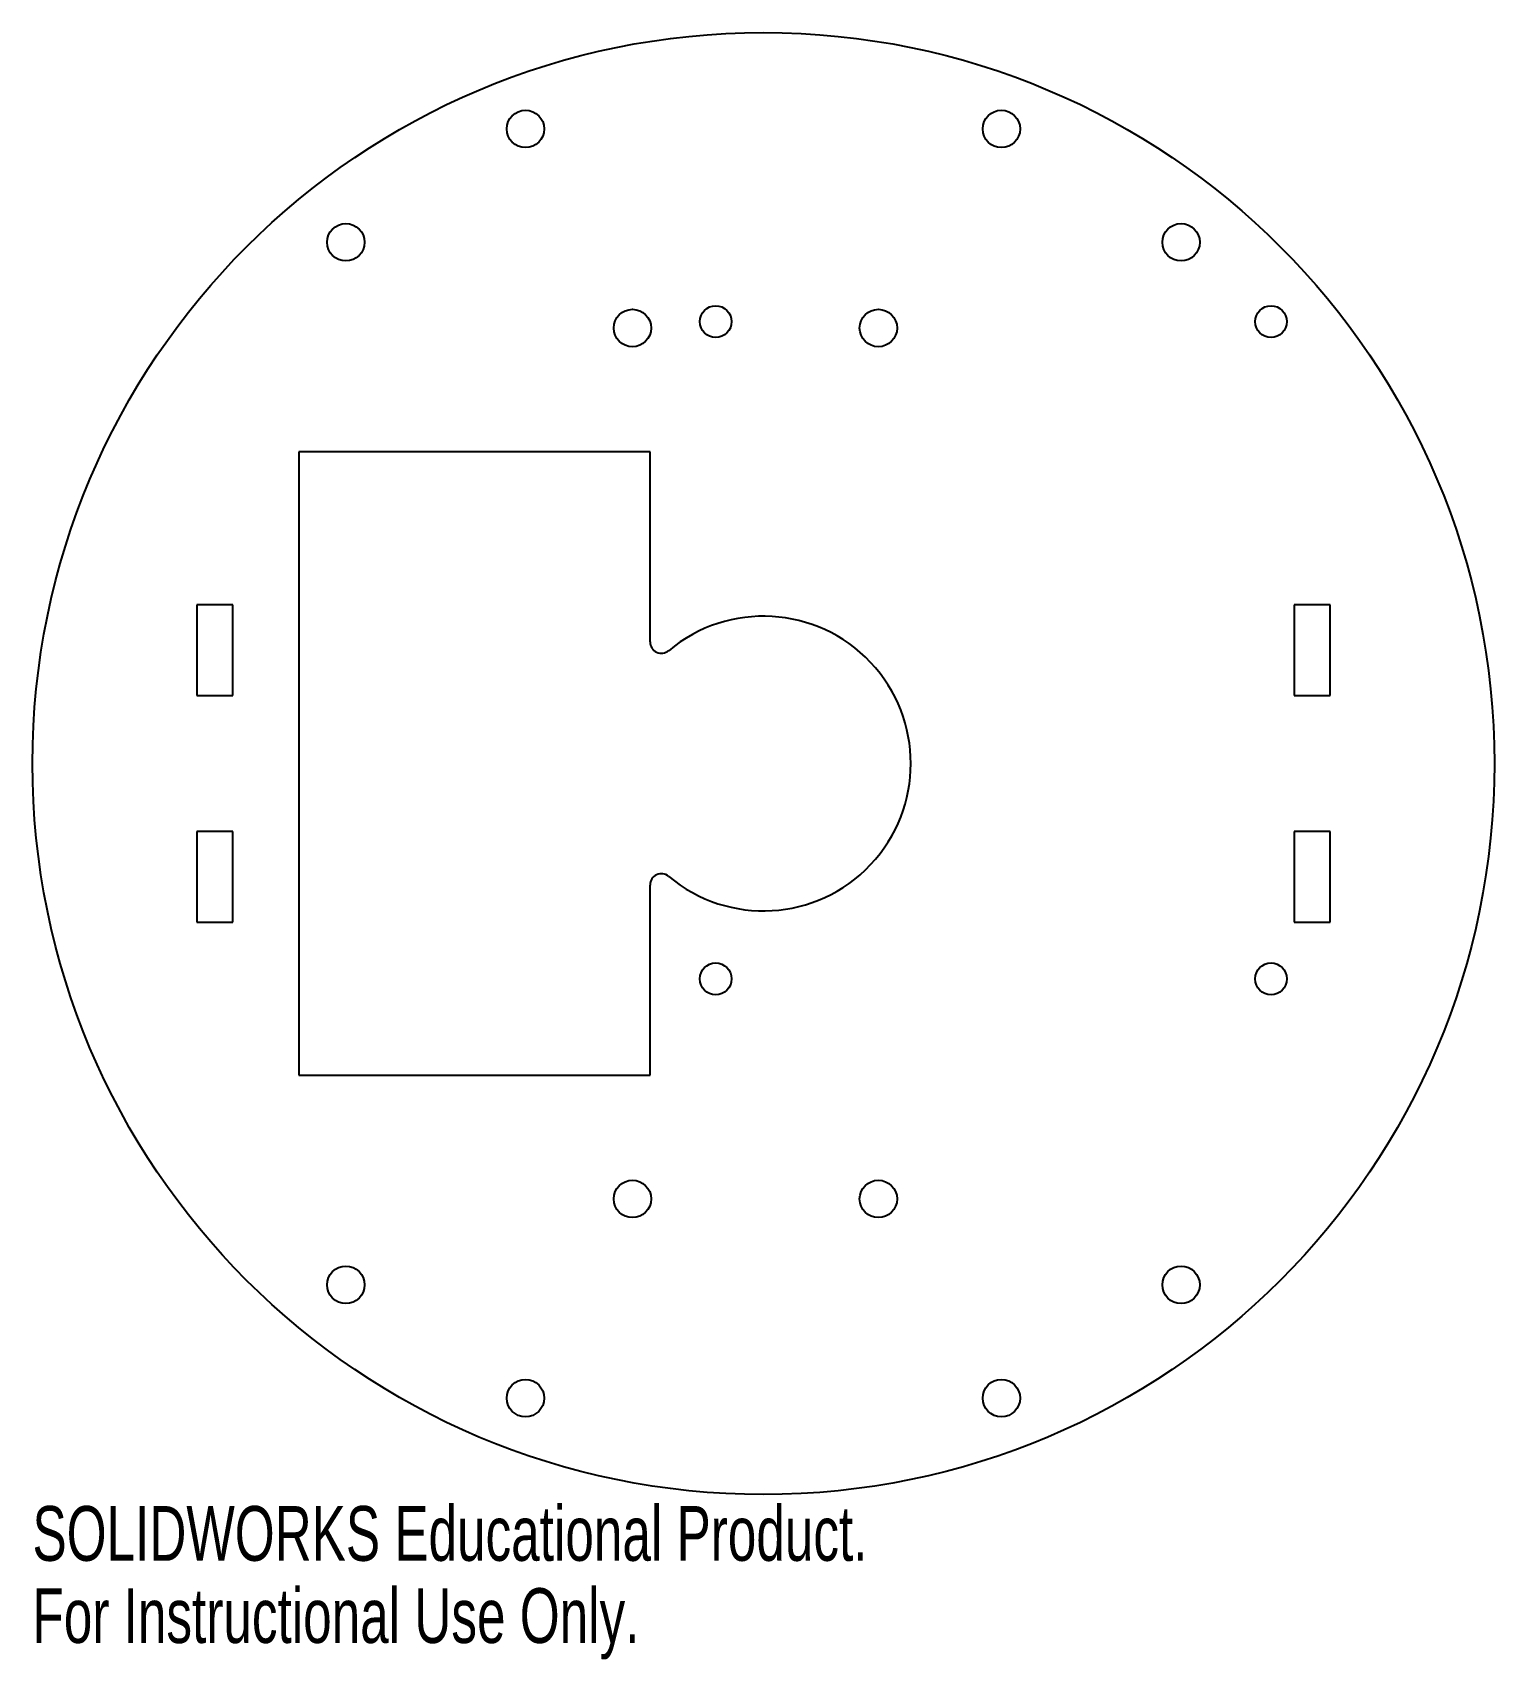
# Model space of a CAD drawing. Header units: millimetres. Extents: x -79 to 50, y -79 to 64.
import ezdxf

# ---------------------------------------------------------------- set-up
doc = ezdxf.new("R2010")
doc.units = ezdxf.units.MM
doc.styles.add('SLDTEXTSTYLE0', font='TXT', dxfattribs={"width": 0.7})

msp = doc.modelspace()

# ---------------------------------------------------------------- linework, layer by layer
at = {"color": 7, "linetype": 'Continuous', "lineweight": 25}
for p, q in [((-55.46, 27.13), (-55.46, -27.87)), ((-24.46, 27.13), (-55.46, 27.13)), ((-24.46, 10.36), (-24.46, 27.13)), ((-64.46, 13.63), (-64.46, 5.63)), ((-61.28, 13.63), (-64.46, 13.63)), ((-61.28, 5.63), (-61.28, 13.63)), ((32.37, 13.63), (32.37, 5.63)), ((35.54, 13.63), (32.37, 13.63)), ((35.54, 5.63), (35.54, 13.63)), ((-64.46, 5.63), (-61.28, 5.63)), ((32.37, 5.63), (35.54, 5.63)), ((-64.46, -6.37), (-64.46, -14.37)), ((-61.28, -6.37), (-64.46, -6.37)), ((-61.28, -14.37), (-61.28, -6.37)), ((32.37, -6.37), (32.37, -14.37)), ((35.54, -6.37), (32.37, -6.37)), ((35.54, -14.37), (35.54, -6.37)), ((-24.46, -27.87), (-24.46, -11.09)), ((-64.46, -14.37), (-61.28, -14.37)), ((32.37, -14.37), (35.54, -14.37)), ((-55.46, -27.87), (-24.46, -27.87))]:
    msp.add_line(p, q, dxfattribs=at)
for centre, radius in [((-14.46, -0.37), 64.5), ((-35.46, 55.63), 1.65), ((6.54, 55.63), 1.65), ((-51.31, 45.63), 1.65), ((22.39, 45.63), 1.65), ((-26.02, 38.06), 1.65), ((-18.67, 38.63), 1.4), ((-4.32, 38.06), 1.65), ((30.33, 38.63), 1.4), ((-18.67, -19.37), 1.4), ((30.33, -19.37), 1.4), ((-26.02, -38.79), 1.65), ((-4.32, -38.79), 1.65), ((-51.31, -46.37), 1.65), ((22.39, -46.37), 1.65), ((-35.46, -56.37), 1.65), ((6.54, -56.37), 1.65)]:
    msp.add_circle(centre, radius, dxfattribs=at)
for centre, radius, start, end in [((-14.46, -0.37), 13, 229.9948, 130.0052), ((-23.46, 10.36), 1, 180, 310.0052), ((-23.46, -11.09), 1, 49.9948, 180)]:
    msp.add_arc(centre, radius, start, end, dxfattribs=at)

# ---------------------------------------------------------------- texts
at = {"color": 7, "linetype": 'Continuous', "char_height": 4.8336, "attachment_point": 1, "style": 'SLDTEXTSTYLE0'}
for s, insert in [('SOLIDWORKS Educational Product.', (-78.96, -65.89)), ('For Instructional Use Only.', (-78.96, -73.14))]:
    msp.add_mtext(s, dxfattribs=dict(at, insert=insert))

doc.saveas('drawing.dxf')
